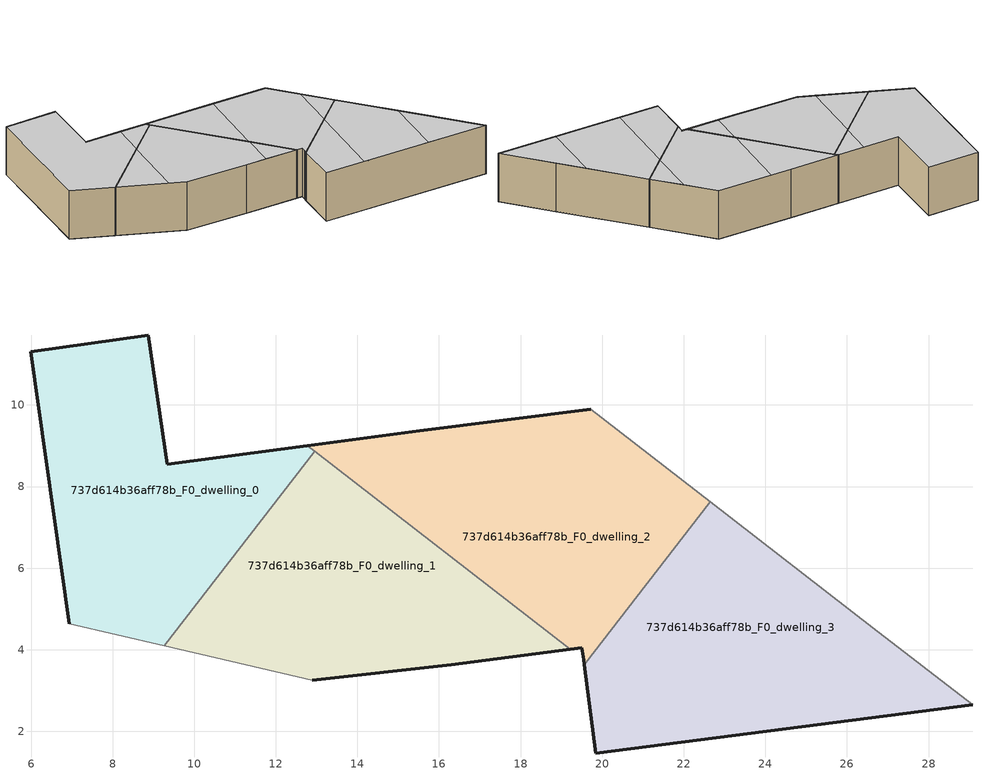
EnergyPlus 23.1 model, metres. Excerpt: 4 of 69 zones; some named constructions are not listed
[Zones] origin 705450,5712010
737d614b36aff78b_F0_dwelling_0
 floor ground (EU_floor_Construction): 9.27,4.09 12.96,8.86 12.77,9 9.33,8.55 8.87,11.71 6,11.31 6.94,4.63 z0
 wall outside (EU_wall_Construction): 6.94,4.63 6,11.31 8.87,11.71 9.33,8.55 12.77,9 z0:3
 wall to 737d614b36aff78b_F0_dwelling_1 (EU_wall_Construction): 12.96,8.86 9.27,4.09 z0:3
 wall adiabatic (EU_wall_Construction): 9.27,4.09 6.94,4.63 z0:3
 wall to 737d614b36aff78b_F0_dwelling_2 (EU_wall_Construction): 12.77,9 12.96,8.86 z0:3
 ceiling to 737d614b36aff78b_F1_dwelling_0 (EU_floor_Construction): 8.87,11.71 9.33,8.55 11.3,8.81 11.53,7.01 9.27,4.09 6.94,4.63 6,11.31 z3
 ceiling to 737d614b36aff78b_F1_dwelling_1 (EU_floor_Construction): 12.96,8.86 11.53,7.01 11.3,8.81 12.77,9 z3
737d614b36aff78b_F0_dwelling_1
 floor ground (EU_floor_Construction): 19.22,4.01 12.96,8.86 9.27,4.09 12.9,3.25 16.3,3.63 z0
 wall outside (EU_wall_Construction): 19.22,4.01 16.3,3.63 12.9,3.25 z0:3
 wall adiabatic (EU_wall_Construction): 12.9,3.25 9.27,4.09 z0:3
 wall to 737d614b36aff78b_F0_dwelling_2 (EU_wall_Construction): 12.96,8.86 19.22,4.01 z0:3
 ceiling to 737d614b36aff78b_F1_dwelling_1 (EU_floor_Construction): 17.17,5.59 17.41,3.77 16.3,3.63 12.9,3.25 11.98,3.46 11.53,7.01 12.96,8.86 z3
 ceiling to 737d614b36aff78b_F1_dwelling_0 (EU_floor_Construction): 11.53,7.01 11.98,3.46 9.27,4.09 z3
 ceiling to 737d614b36aff78b_F1_dwelling_2 (EU_floor_Construction): 19.22,4.01 17.41,3.77 17.17,5.59 z3
737d614b36aff78b_F0_dwelling_2
 floor ground (EU_floor_Construction): 19.56,3.63 22.66,7.62 19.72,9.9 15.53,9.37 12.77,9 19.22,4.01 19.51,4.05 19.54,3.76 z0
 wall outside (EU_wall_Construction): 12.77,9 15.53,9.37 19.72,9.9 / 19.56,3.63 19.54,3.76 19.51,4.05 19.22,4.01 z0:3
 wall to 737d614b36aff78b_F0_dwelling_3 (EU_wall_Construction): 22.66,7.62 19.56,3.63 z0:3
 wall to 737d614b36aff78b_F0_dwelling_4 (EU_wall_Construction): 19.72,9.9 22.66,7.62 z0:3
 ceiling to 737d614b36aff78b_F1_dwelling_2 (EU_floor_Construction): 21.17,8.77 21.51,6.14 19.56,3.63 19.51,4.05 19.22,4.01 17.17,5.59 16.68,9.51 19.72,9.9 z3
 ceiling to 737d614b36aff78b_F1_dwelling_3 (EU_floor_Construction): 22.66,7.62 21.51,6.14 21.17,8.77 z3
 ceiling to 737d614b36aff78b_F1_dwelling_1 (EU_floor_Construction): 16.68,9.51 17.17,5.59 12.96,8.86 12.77,9 15.53,9.37 z3
737d614b36aff78b_F0_dwelling_3
 floor ground (EU_floor_Construction): 29.08,2.65 22.66,7.62 19.56,3.63 19.85,1.47 z0
 wall outside (EU_wall_Construction): 29.08,2.65 19.85,1.47 19.56,3.63 z0:3
 wall to 737d614b36aff78b_F0_dwelling_5 (EU_wall_Construction): 26.63,4.54 29.08,2.65 z0:3
 wall to 737d614b36aff78b_F0_dwelling_4 (EU_wall_Construction): 22.66,7.62 26.63,4.54 z0:3
 ceiling to 737d614b36aff78b_F1_dwelling_3 (EU_floor_Construction): 25.32,5.56 25.75,2.22 22.07,1.75 21.51,6.14 22.66,7.62 z3
 ceiling to 737d614b36aff78b_F1_dwelling_2 (EU_floor_Construction): 21.51,6.14 22.07,1.75 19.85,1.47 19.56,3.63 z3
 ceiling to 737d614b36aff78b_F1_dwelling_5 (EU_floor_Construction): 29.08,2.65 25.75,2.22 25.32,5.56 z3
[SCHEDULE:FILE] Column Number=1; Rows to Skip at Top=0; Number of Hours of Data=8760; Column Separator=Comma; Interpolate to Timestep=No; Minutes per Item=60; Adjust Schedule for Daylight Savings=Yes
Name | File
EU_Step8_GainSchedule_737d614b36aff78b_F2_dwelling_5_f000 | ../../schedules/737d614b36aff78b/737d614b36aff78b_F2_dwelling_5_f000_gain.csv
EU_Step8_GainSchedule_737d614b36aff78b_F2_dwelling_6_f000 | ../../schedules/737d614b36aff78b/737d614b36aff78b_F2_dwelling_6_f000_gain.csv
EU_Step8_GainSchedule_737d614b36aff78b_F2_dwelling_7_f000 | ../../schedules/737d614b36aff78b/737d614b36aff78b_F2_dwelling_7_f000_gain.csv
EU_Step8_GainSchedule_737d614b36aff78b_F2_dwelling_8_f000 | ../../schedules/737d614b36aff78b/737d614b36aff78b_F2_dwelling_8_f000_gain.csv
EU_Step8_GainSchedule_737d614b36aff78b_F2_dwelling_9_f000 | ../../schedules/737d614b36aff78b/737d614b36aff78b_F2_dwelling_9_f000_gain.csv
EU_Step8_GainSchedule_737d614b36aff78b_F2_dwelling_10_f000 | ../../schedules/737d614b36aff78b/737d614b36aff78b_F2_dwelling_10_f000_gain.csv
EU_Step8_GainSchedule_737d614b36aff78b_F2_dwelling_11_f000 | ../../schedules/737d614b36aff78b/737d614b36aff78b_F2_dwelling_11_f000_gain.csv
EU_Step8_GainSchedule_737d614b36aff78b_F2_dwelling_12_f000 | ../../schedules/737d614b36aff78b/737d614b36aff78b_F2_dwelling_12_f000_gain.csv
EU_Step8_GainSchedule_737d614b36aff78b_F2_dwelling_13_f000 | ../../schedules/737d614b36aff78b/737d614b36aff78b_F2_dwelling_13_f000_gain.csv
EU_Step8_GainSchedule_737d614b36aff78b_F2_dwelling_14_f000 | ../../schedules/737d614b36aff78b/737d614b36aff78b_F2_dwelling_14_f000_gain.csv
EU_Step8_GainSchedule_737d614b36aff78b_F2_dwelling_15_f000 | ../../schedules/737d614b36aff78b/737d614b36aff78b_F2_dwelling_15_f000_gain.csv
EU_Step8_GainSchedule_737d614b36aff78b_F2_dwelling_16_f000 | ../../schedules/737d614b36aff78b/737d614b36aff78b_F2_dwelling_16_f000_gain.csv
